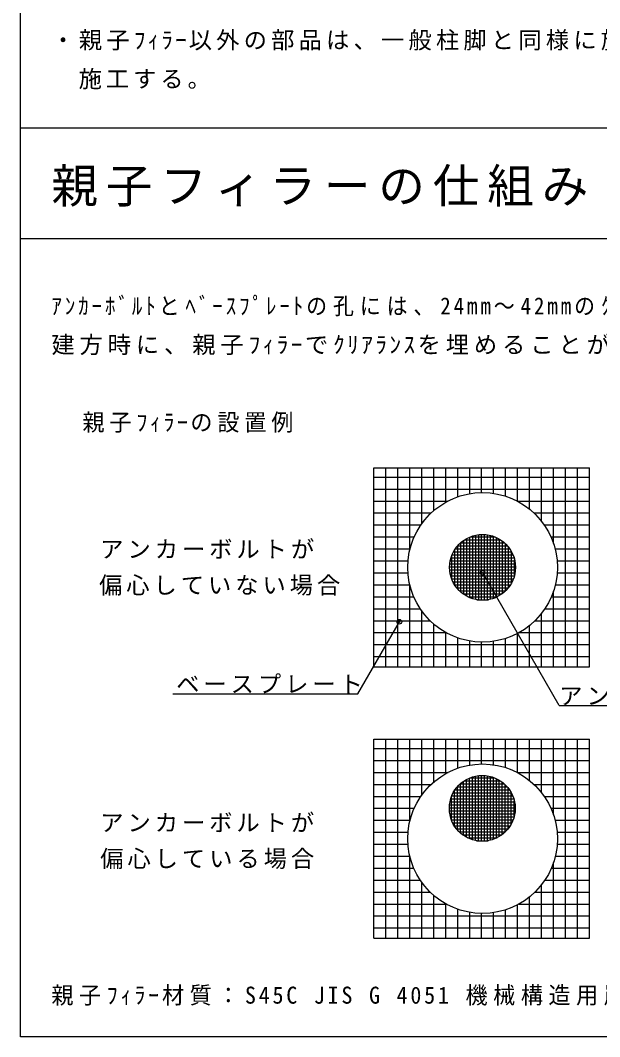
# Model space of a CAD drawing. Units: millimetres, scale not verified. Extents: x -19500 to 19500, y -13714 to 13350.
# Drawn here: x -19500 to -12036, y -13350 to -243 of the extents above; entities that cross this region are included whole.
import ezdxf

# ---------------------------------------------------------------- set-up
doc = ezdxf.new("R2010")
doc.units = ezdxf.units.MM
doc.header["$LTSCALE"] = 100
doc.header["$PDMODE"] = 32
doc.header["$PDSIZE"] = 60
doc.layers.add('F-0_F-0', color=4, linetype='Continuous')
doc.styles.add('ＭＳ ゴシック', font='')
doc.styles.get('ＭＳ ゴシック').set_extended_font_data('MS Gothic')

msp = doc.modelspace()

# ---------------------------------------------------------------- linework, layer by layer
at = {"layer": 'F-0_F-0'}
for p, q in [((-19500, -13350), (-19500, 13350)), ((-6500, -1632), (-19500, -1632)), ((-6500, -3060.5), (-19500, -3060.5)), ((-14790.4, -8581.5), (-14790.4, -6013.4)), ((-14636.1, -8581.5), (-14636.1, -6013.4)), ((-14481.8, -7070.8), (-14481.8, -6013.4)), ((-14327.5, -6734.6), (-14327.5, -6013.4)), ((-14173.2, -6566.3), (-14173.2, -6013.4)), ((-14019, -6457.9), (-14019, -6013.4)), ((-13864.7, -6387.8), (-13864.7, -6013.4)), ((-13710.4, -6347.5), (-13710.4, -6013.4)), ((-13556.1, -6333.2), (-13556.1, -6013.4)), ((-13401.8, -6343.8), (-13401.8, -6013.4)), ((-13247.5, -6380), (-13247.5, -6013.4)), ((-13093.2, -6445.3), (-13093.2, -6013.4)), ((-12939, -6547), (-12939, -6013.4)), ((-12784.7, -6703.8), (-12784.7, -6013.4)), ((-12630.4, -6990.6), (-12630.4, -6013.4)), ((-12476.1, -8581.5), (-12476.1, -6013.4)), ((-12321.8, -8581.5), (-12321.8, -6013.4)), ((-14944.7, -6133.5), (-12167.5, -6133.5)), ((-14944.7, -6287.8), (-12167.5, -6287.8)), ((-14944.7, -6442.1), (-13989.8, -6442.1)), ((-13099.3, -6442.1), (-12167.5, -6442.1)), ((-14944.7, -6596.4), (-14206.7, -6596.4)), ((-12882.4, -6596.4), (-12167.5, -6596.4)), ((-14944.7, -6750.7), (-14338.8, -6750.7)), ((-12750.3, -6750.7), (-12167.5, -6750.7)), ((-14944.7, -6905), (-14425.4, -6905)), ((-13778.6, -6943.5), (-13310.5, -6943.5)), ((-13749, -7669.2), (-13749, -6925.6)), ((-13710.4, -7688), (-13710.4, -6906.9)), ((-13705.7, -6905), (-13383.4, -6905)), ((-13671.8, -7702.2), (-13671.8, -6892.7)), ((-13633.2, -7712.3), (-13633.2, -6882.5)), ((-13594.7, -7718.7), (-13594.7, -6876.1)), ((-13556.1, -7721.6), (-13556.1, -6873.3)), ((-13517.5, -7720.9), (-13517.5, -6874)), ((-13479, -7716.6), (-13479, -6878.2)), ((-13440.4, -7708.7), (-13440.4, -6886.1)), ((-13401.8, -7697), (-13401.8, -6897.9)), ((-13363.2, -7681), (-13363.2, -6913.8)), ((-13324.7, -7660.3), (-13324.7, -6934.6)), ((-12663.7, -6905), (-12167.5, -6905)), ((-14944.7, -7059.2), (-14479, -7059.2)), ((-13903.2, -7524), (-13903.2, -7070.8)), ((-13895.7, -7059.2), (-13193.4, -7059.2)), ((-13866.1, -7020.7), (-13223, -7020.7)), ((-13864.7, -7575.9), (-13864.7, -7019)), ((-13828.4, -6982.1), (-13260.7, -6982.1)), ((-13826.1, -7614.8), (-13826.1, -6980)), ((-13787.5, -7645.2), (-13787.5, -6949.6)), ((-13286.1, -7633.9), (-13286.1, -6960.9)), ((-13247.5, -7600.4), (-13247.5, -6994.4)), ((-13209, -7557), (-13209, -7037.8)), ((-12610.1, -7059.2), (-12167.5, -7059.2)), ((-13950.8, -7175), (-13138.3, -7175)), ((-13941.8, -7446.4), (-13941.8, -7148.4)), ((-13937.1, -7136.4), (-13152, -7136.4)), ((-13918.9, -7097.8), (-13170.2, -7097.8)), ((-13170.4, -7497.5), (-13170.4, -7097.4)), ((-13131.8, -7395.8), (-13131.8, -7199.1)), ((-14944.7, -7213.5), (-14505.2, -7213.5)), ((-13968.8, -7290.7), (-13120.3, -7290.7)), ((-13967.6, -7329.2), (-13121.5, -7329.2)), ((-13966.4, -7252.1), (-13122.7, -7252.1)), ((-13960.5, -7213.5), (-13128.6, -7213.5)), ((-12583.9, -7213.5), (-12167.5, -7213.5)), ((-14944.7, -7367.8), (-14506.3, -7367.8)), ((-13963, -7367.8), (-13126.1, -7367.8)), ((-13954.6, -7406.4), (-13134.5, -7406.4)), ((-13942.4, -7445), (-13146.7, -7445)), ((-12556.7, -9077.6), (-13543, -7369.3)), ((-12582.8, -7367.8), (-12167.5, -7367.8)), ((-14944.7, -7522.1), (-14482.3, -7522.1)), ((-14481.8, -8581.5), (-14481.8, -7524.1)), ((-13925.8, -7483.5), (-13163.3, -7483.5)), ((-13904.5, -7522.1), (-13184.6, -7522.1)), ((-13877.3, -7560.7), (-13211.8, -7560.7)), ((-13842.8, -7599.2), (-13246.3, -7599.2)), ((-12606.8, -7522.1), (-12167.5, -7522.1)), ((-14944.7, -7676.4), (-14431.3, -7676.4)), ((-13797.8, -7637.8), (-13291.3, -7637.8)), ((-13735.4, -7676.4), (-13353.7, -7676.4)), ((-13620, -7715), (-13469.1, -7715)), ((-12657.9, -7676.4), (-12167.5, -7676.4)), ((-12630.4, -8581.5), (-12630.4, -7604.3)), ((-14944.7, -7830.7), (-14348, -7830.7)), ((-14327.5, -8581.5), (-14327.5, -7860.3)), ((-12741.1, -7830.7), (-12167.5, -7830.7)), ((-14944.7, -7985), (-14220.7, -7985)), ((-12868.4, -7985), (-12167.5, -7985)), ((-12784.7, -8581.5), (-12784.7, -7891.1)), ((-15152.8, -8926.6), (-14616.8, -7998.2)), ((-14173.2, -8581.5), (-14173.2, -8028.6)), ((-12939, -8581.5), (-12939, -8047.8)), ((-14944.7, -8139.2), (-14014.9, -8139.2)), ((-14019, -8581.5), (-14019, -8136.9)), ((-13864.7, -8581.5), (-13864.7, -8207)), ((-13710.4, -8581.5), (-13710.4, -8247.3)), ((-13401.8, -8581.5), (-13401.8, -8251.1)), ((-13247.5, -8581.5), (-13247.5, -8214.8)), ((-13093.2, -8581.5), (-13093.2, -8149.6)), ((-13074.2, -8139.2), (-12167.5, -8139.2)), ((-14944.7, -8293.5), (-12167.5, -8293.5)), ((-13556.1, -8581.5), (-13556.1, -8261.6)), ((-14944.7, -8447.8), (-12167.5, -8447.8)), ((-17535.2, -8926.6), (-15152.8, -8926.6)), ((-12556.7, -9077.6), (-10294.8, -9077.6)), ((-14790.4, -12081.3), (-14790.4, -9513.2)), ((-14636.1, -12081.3), (-14636.1, -9513.2)), ((-14481.8, -10570.6), (-14481.8, -9513.2)), ((-14327.5, -10234.4), (-14327.5, -9513.2)), ((-14173.2, -10066.1), (-14173.2, -9513.2)), ((-14019, -9957.7), (-14019, -9513.2)), ((-13864.7, -9887.6), (-13864.7, -9513.2)), ((-13710.4, -9847.3), (-13710.4, -9513.2)), ((-13556.1, -9833), (-13556.1, -9513.2)), ((-13401.8, -9843.5), (-13401.8, -9513.2)), ((-13247.5, -9879.8), (-13247.5, -9513.2)), ((-13093.2, -9945.1), (-13093.2, -9513.2)), ((-12939, -10046.8), (-12939, -9513.2)), ((-12784.7, -10203.5), (-12784.7, -9513.2)), ((-12630.4, -10490.4), (-12630.4, -9513.2)), ((-12476.1, -12081.3), (-12476.1, -9513.2)), ((-12321.8, -12081.3), (-12321.8, -9513.2)), ((-14944.7, -9633.3), (-12167.5, -9633.3)), ((-14944.7, -9787.6), (-12167.5, -9787.6)), ((-14944.7, -9941.9), (-13989.8, -9941.9)), ((-13099.3, -9941.9), (-12167.5, -9941.9)), ((-13832.2, -10090), (-13264.5, -10090)), ((-13829.9, -10722.8), (-13829.9, -10088)), ((-13791.3, -10753.2), (-13791.3, -10057.6)), ((-13782.4, -10051.5), (-13314.3, -10051.5)), ((-13752.7, -10777.2), (-13752.7, -10033.6)), ((-13714.2, -10795.9), (-13714.2, -10014.8)), ((-13709.5, -10012.9), (-13387.1, -10012.9)), ((-13675.6, -10810.1), (-13675.6, -10000.6)), ((-13637, -10820.3), (-13637, -9990.5)), ((-13598.5, -10826.7), (-13598.5, -9984.1)), ((-13559.9, -10829.5), (-13559.9, -9981.2)), ((-13521.3, -10828.8), (-13521.3, -9981.9)), ((-13482.7, -10824.6), (-13482.7, -9986.2)), ((-13444.2, -10816.7), (-13444.2, -9994.1)), ((-13405.6, -10804.9), (-13405.6, -10005.8)), ((-13367, -10789), (-13367, -10021.8)), ((-13328.5, -10768.2), (-13328.5, -10042.5)), ((-13289.9, -10741.9), (-13289.9, -10068.9)), ((-14944.7, -10096.2), (-14206.7, -10096.2)), ((-13922.7, -10205.8), (-13173.9, -10205.8)), ((-13907, -10632), (-13907, -10178.8)), ((-13899.5, -10167.2), (-13197.2, -10167.2)), ((-13869.9, -10128.6), (-13226.7, -10128.6)), ((-13868.5, -10683.8), (-13868.5, -10126.9)), ((-13251.3, -10708.4), (-13251.3, -10102.4)), ((-13212.7, -10665), (-13212.7, -10145.8)), ((-13174.2, -10605.4), (-13174.2, -10205.3)), ((-12882.4, -10096.2), (-12167.5, -10096.2)), ((-14944.7, -10250.5), (-14338.8, -10250.5)), ((-13964.2, -10321.5), (-13132.4, -10321.5)), ((-13954.6, -10282.9), (-13142.1, -10282.9)), ((-13945.6, -10554.4), (-13945.6, -10256.4)), ((-13940.9, -10244.3), (-13155.8, -10244.3)), ((-13135.6, -10503.7), (-13135.6, -10307)), ((-12750.3, -10250.5), (-12167.5, -10250.5)), ((-14944.7, -10404.7), (-14425.4, -10404.7)), ((-13972.6, -10398.6), (-13124.1, -10398.6)), ((-13971.4, -10437.2), (-13125.2, -10437.2)), ((-13970.2, -10360), (-13126.5, -10360)), ((-13966.7, -10475.8), (-13129.9, -10475.8)), ((-12663.7, -10404.7), (-12167.5, -10404.7)), ((-14944.7, -10559), (-14479, -10559)), ((-13958.4, -10514.3), (-13138.3, -10514.3)), ((-13946.1, -10552.9), (-13150.5, -10552.9)), ((-13929.6, -10591.5), (-13167, -10591.5)), ((-12610.1, -10559), (-12167.5, -10559)), ((-14944.7, -10713.3), (-14505.2, -10713.3)), ((-13908.2, -10630), (-13188.4, -10630)), ((-13881.1, -10668.6), (-13215.6, -10668.6)), ((-13846.5, -10707.2), (-13250.1, -10707.2)), ((-13801.6, -10745.8), (-13295, -10745.8)), ((-12583.9, -10713.3), (-12167.5, -10713.3)), ((-14944.7, -10867.6), (-14506.3, -10867.6)), ((-13739.1, -10784.3), (-13357.5, -10784.3)), ((-13623.7, -10822.9), (-13472.9, -10822.9)), ((-12582.8, -10867.6), (-12167.5, -10867.6)), ((-14944.7, -11021.9), (-14482.3, -11021.9)), ((-14481.8, -12081.3), (-14481.8, -11023.9)), ((-12630.4, -12081.3), (-12630.4, -11104.1)), ((-12606.8, -11021.9), (-12167.5, -11021.9)), ((-14944.7, -11176.2), (-14431.3, -11176.2)), ((-12657.9, -11176.2), (-12167.5, -11176.2)), ((-14944.7, -11330.5), (-14348, -11330.5)), ((-14327.5, -12081.3), (-14327.5, -11360)), ((-12784.7, -12081.3), (-12784.7, -11390.9)), ((-12741.1, -11330.5), (-12167.5, -11330.5)), ((-14944.7, -11484.7), (-14220.7, -11484.7)), ((-14173.2, -12081.3), (-14173.2, -11528.4)), ((-12868.4, -11484.7), (-12167.5, -11484.7)), ((-14944.7, -11639), (-14014.9, -11639)), ((-14019, -12081.3), (-14019, -11636.7)), ((-13093.2, -12081.3), (-13093.2, -11649.4)), ((-13074.2, -11639), (-12167.5, -11639)), ((-12939, -12081.3), (-12939, -11547.6)), ((-14944.7, -11793.3), (-12167.5, -11793.3)), ((-13864.7, -12081.3), (-13864.7, -11706.8)), ((-13710.4, -12081.3), (-13710.4, -11747.1)), ((-13556.1, -12081.3), (-13556.1, -11761.4)), ((-13401.8, -12081.3), (-13401.8, -11750.9)), ((-13247.5, -12081.3), (-13247.5, -11714.6)), ((-14944.7, -11947.6), (-12167.5, -11947.6)), ((19500, -13350), (-19500, -13350))]:
    msp.add_line(p, q, dxfattribs=at)
at = {"layer": 'F-0_F-0', "color": 3}
for p, q in [((-14944.7, -6013.4), (-12167.5, -6013.4)), ((-14944.7, -8581.5), (-14944.7, -6013.4)), ((-14944.7, -9513.2), (-12167.5, -9513.2)), ((-14944.7, -12081.3), (-14944.7, -9513.2)), ((-12167.5, -12081.3), (-12167.5, -9513.2)), ((-14944.7, -12081.3), (-12167.5, -12081.3))]:
    msp.add_line(p, q, dxfattribs=at)
msp.add_lwpolyline([(-14944.7, -8581.5), (-12167.5, -8581.5), (-12167.5, -6013.4)], dxfattribs=at)
for centre, radius in [((-13544.6, -7297.4), 964.3), ((-13544.6, -7297.4), 424.3), ((-13544.6, -10797.2), 964.3), ((-13548.3, -10405.4), 424.3)]:
    msp.add_circle(centre, radius, dxfattribs=at)
at = {"layer": 'F-0_F-0'}
for p in [(-13543, -7369.3), (-14616.8, -7998.2)]:
    msp.add_point(p, dxfattribs=at)

# ---------------------------------------------------------------- texts
at = {"layer": 'F-0_F-0', "color": 7, "char_height": 219.9, "attachment_point": 7, "style": 'ＭＳ ゴシック'}
for s, insert in [('\\T1.18;・親子ﾌｨﾗｰ以外の部品は、一般柱脚と同様に施工者が個別に材料を手配し', (-19100, -632)), ('\\T1.17;\u3000施工する。', (-19100, -1132)), ('\\T1.28;\\W0.9;ｱﾝｶｰﾎﾞﾙﾄとﾍﾞｰｽﾌﾟﾚｰﾄの孔には、24mm～42mmのｸﾘｱﾗﾝｽがあるので、', (-19100, -4060.5)), ('\\T1.21;建方時に、親子ﾌｨﾗｰでｸﾘｱﾗﾝｽを埋めることができる。', (-19100, -4560.5)), ('\\T1.22;\\W0.95;親子ﾌｨﾗｰの設置例', (-18700, -5560.5)), ('\\T1.17;アンカーボルトが', (-18470.5, -7185.8)), ('\\T1.17;偏心していない場合', (-18486, -7661.9)), ('\\T1.17;ベースプレート', (-17492.2, -8922)), ('\\T1.17;アンカーボルト', (-12556.7, -9077.6)), ('\\T1.17;アンカーボルトが', (-18470.5, -10712.7)), ('\\T1.17;偏心している場合', (-18470.5, -11188.9)), ('\\T1.25;\\W0.95;親子ﾌｨﾗｰ材質：S45C\\~JIS\\~G\\~4051\\~機械構造用炭素鋼鋼材', (-19100, -12950))]:
    msp.add_mtext(s, dxfattribs=dict(at, insert=insert))
at = {"layer": 'F-0_F-0', "color": 3, "insert": (-19100, -2646.2), "char_height": 439.9, "attachment_point": 7, "style": 'ＭＳ ゴシック'}
msp.add_mtext('\\T1.17;親子フィラーの仕組み', dxfattribs=at)

doc.saveas('drawing.dxf')
